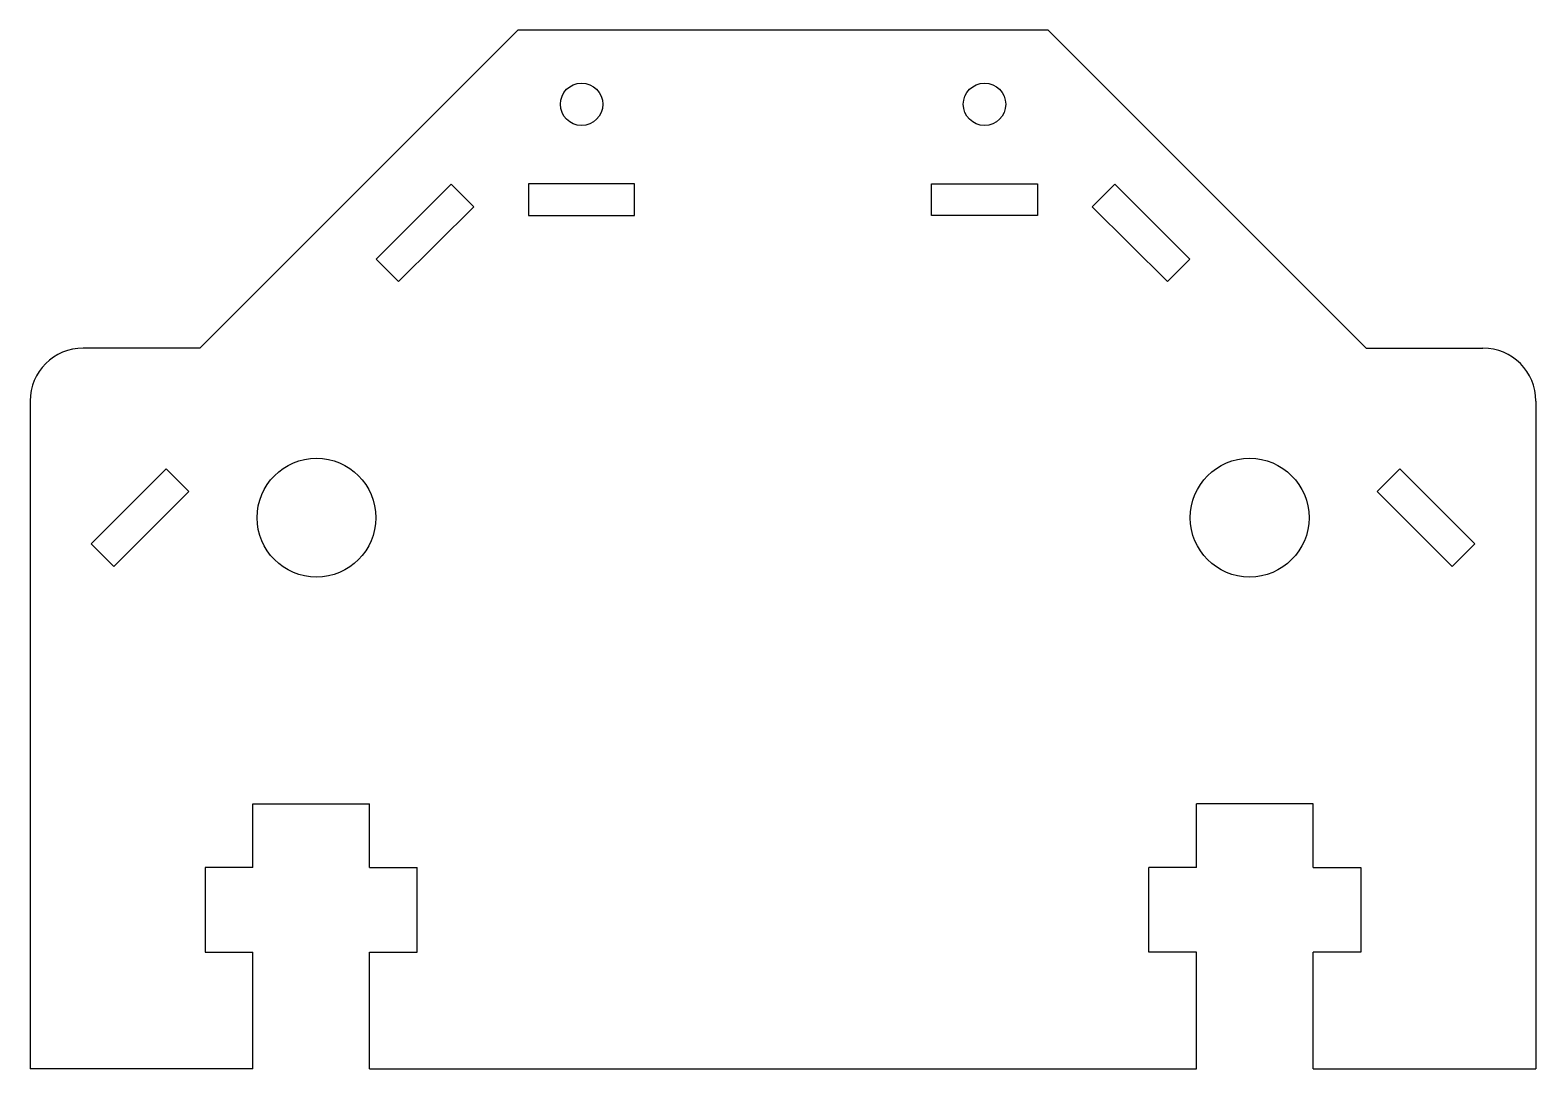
# Model space of a CAD drawing. Header units: millimetres. Extents: x -258 to -116, y -50 to 48.
import ezdxf

# ---------------------------------------------------------------- set-up
doc = ezdxf.new("R2010")
doc.units = ezdxf.units.MM
doc.layers.add('Corte exterior', color=1, linetype='Continuous', true_color=0xff0000)

msp = doc.modelspace()

# ---------------------------------------------------------------- linework, layer by layer
at = {"layer": 'Corte exterior'}
for p, q in [((-212.07, 48.33), (-242.07, 18.33)), ((-162.07, 48.33), (-212.07, 48.33)), ((-162.07, 48.33), (-132.07, 18.33)), ((-225.44, 26.72), (-218.37, 33.8)), ((-218.37, 33.8), (-216.24, 31.67)), ((-201.07, 33.83), (-211.07, 33.83)), ((-211.07, 33.83), (-211.07, 30.83)), ((-201.07, 30.83), (-201.07, 33.83)), ((-173.07, 30.83), (-173.07, 33.83)), ((-173.07, 33.83), (-163.07, 33.83)), ((-163.07, 33.83), (-163.07, 30.83)), ((-155.78, 33.8), (-157.91, 31.67)), ((-148.71, 26.72), (-155.78, 33.8)), ((-216.24, 31.67), (-223.32, 24.6)), ((-157.91, 31.67), (-150.83, 24.6)), ((-211.07, 30.83), (-201.07, 30.83)), ((-163.07, 30.83), (-173.07, 30.83)), ((-223.32, 24.6), (-225.44, 26.72)), ((-150.83, 24.6), (-148.71, 26.72)), ((-242.07, 18.33), (-253.07, 18.33)), ((-132.07, 18.33), (-121.07, 18.33)), ((-258.07, 13.33), (-258.07, -49.67)), ((-116.07, 13.33), (-116.07, -49.67)), ((-245.24, 6.93), (-252.31, -0.15)), ((-243.11, 4.8), (-245.24, 6.93)), ((-131.04, 4.8), (-128.91, 6.93)), ((-128.91, 6.93), (-121.84, -0.15)), ((-250.19, -2.27), (-243.11, 4.8)), ((-123.96, -2.27), (-131.04, 4.8)), ((-252.31, -0.15), (-250.19, -2.27)), ((-121.84, -0.15), (-123.96, -2.27)), ((-237.07, -30.67), (-237.07, -24.67)), ((-237.07, -24.67), (-226.07, -24.67)), ((-226.07, -30.67), (-226.07, -24.67)), ((-148.07, -30.67), (-148.07, -24.67)), ((-137.07, -24.67), (-148.07, -24.67)), ((-137.07, -30.67), (-137.07, -24.67)), ((-237.07, -30.67), (-241.57, -30.67)), ((-241.57, -30.67), (-241.57, -38.67)), ((-226.07, -30.67), (-221.57, -30.67)), ((-221.57, -38.67), (-221.57, -30.67)), ((-152.57, -38.67), (-152.57, -30.67)), ((-148.07, -30.67), (-152.57, -30.67)), ((-137.07, -30.67), (-132.57, -30.67)), ((-132.57, -30.67), (-132.57, -38.67)), ((-241.57, -38.67), (-237.07, -38.67)), ((-237.07, -49.67), (-237.07, -38.67)), ((-226.07, -49.67), (-226.07, -38.67)), ((-226.07, -38.67), (-221.57, -38.67)), ((-148.07, -38.67), (-152.57, -38.67)), ((-148.07, -49.67), (-148.07, -38.67)), ((-132.57, -38.67), (-137.07, -38.67)), ((-137.07, -49.67), (-137.07, -38.67)), ((-237.07, -49.67), (-258.07, -49.67)), ((-226.07, -49.67), (-148.07, -49.67)), ((-137.07, -49.67), (-116.07, -49.67))]:
    msp.add_line(p, q, dxfattribs=at)
for centre, radius in [((-206.07, 41.33), 2), ((-168.07, 41.33), 2), ((-231.07, 2.33), 5.6), ((-143.07, 2.33), 5.6)]:
    msp.add_circle(centre, radius, dxfattribs=at)
for centre, start, end in [((-253.07, 13.33), 90, 180), ((-121.07, 13.33), 360, 90)]:
    msp.add_arc(centre, 5, start, end, dxfattribs=at)

doc.saveas('drawing.dxf')
